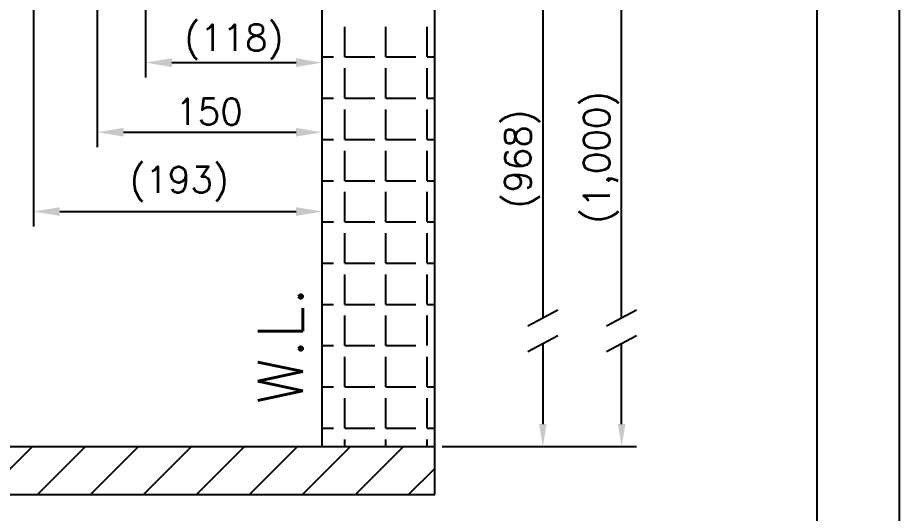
# Model space of a CAD drawing. Extents: x 1522 to 1942, y -990 to -693.
# Drawn here: x 1824.7 to 1942.2, y -888 to -821.9 of the extents above; entities that cross this region are included whole.
import ezdxf

# ---------------------------------------------------------------- set-up
doc = ezdxf.new("R2010")
doc.units = 0
doc.header["$LTSCALE"] = 7
doc.header["$MEASUREMENT"] = 0
doc.layers.get('0').update_dxf_attribs({"color": 2, "linetype": 'CONTINUOUS'})
for name, color, linetype in [('D', 2, 'CONTINUOUS'), ('HT', 3, 'CONTINUOUS'), ('TXT', 4, 'CONTINUOUS')]:
    doc.layers.add(name, color=color, linetype=linetype)
doc.styles.add('GHS', font='romans', dxfattribs={"bigfont": 'ghs'})

# ---------------------------------------------------------------- blocks, each defined once
blk = doc.blocks.new('BORDER')
blk.add_line((1, 0), (1, 1))

msp = doc.modelspace()

# ---------------------------------------------------------------- hatches: boundary and pattern name
at = {"layer": 'HT', "ltscale": 0.5}
h = msp.add_hatch(dxfattribs=at)
h.set_pattern_fill('ANSI31', color=256, scale=40, style=0)
h.set_pattern_definition([(45, (1840.145, -137.2897), (-3.535534, 3.535534), [])])
h.paths.add_polyline_path([(1880.31, -885.51), (1880.31, -879.11), (1748.63, -879.11), (1748.63, -885.51)])

# ---------------------------------------------------------------- linework, layer by layer
for p, q in [((1905.22, -861.93), (1905.22, -793.92)), ((1905.22, -876.11), (1905.22, -865.33)), ((1905.22, -872.93), (1905.22, -865.33)), ((1881.81, -879.11), (1907.22, -879.11))]:
    msp.add_line(p, q)
msp.add_solid([(1904.72, -876.11), (1905.72, -876.11), (1905.22, -879.11)])
at = {"layer": 'D'}
for p, q in [((1826.81, -794.07), (1826.81, -849.76)), ((1835.31, -799.91), (1835.31, -839.18)), ((1894.71, -800.23), (1894.71, -861.93)), ((1841.75, -807.59), (1841.75, -829.9)), ((1845.25, -827.9), (1861.81, -827.9)), ((1838.81, -837.18), (1861.81, -837.18)), ((1830.31, -847.76), (1861.81, -847.76)), ((1892.71, -863), (1896.71, -860.87)), ((1903.22, -863), (1907.22, -860.87)), ((1892.71, -866.4), (1896.71, -864.27)), ((1903.22, -866.4), (1907.22, -864.27)), ((1894.71, -865.33), (1894.71, -872.93)), ((1894.71, -865.33), (1894.71, -876.11)), ((1881.31, -879.11), (1896.71, -879.11))]:
    msp.add_line(p, q, dxfattribs=at)
for points in [[(1845.25, -827.31), (1845.25, -828.48), (1841.75, -827.9)], [(1861.81, -827.31), (1861.81, -828.48), (1865.31, -827.9)], [(1838.81, -836.6), (1838.81, -837.76), (1835.31, -837.18)], [(1861.81, -836.6), (1861.81, -837.76), (1865.31, -837.18)], [(1830.31, -847.17), (1830.31, -848.34), (1826.81, -847.76)], [(1861.81, -847.17), (1861.81, -848.34), (1865.31, -847.76)], [(1894.21, -876.11), (1895.21, -876.11), (1894.71, -879.11)]]:
    msp.add_solid(points, dxfattribs=at)
at = {"layer": 'HT', "ltscale": 0.5}
for p, q in [((1865.31, -879.11), (1865.31, -716.11)), ((1880.31, -885.51), (1880.31, -716.11)), ((1868.29, -827.14), (1868.29, -823.14)), ((1873.79, -827.14), (1873.79, -823.14)), ((1879.29, -827.14), (1879.29, -823.14)), ((1865.31, -827.14), (1866.79, -827.14)), ((1868.29, -827.14), (1872.29, -827.14)), ((1873.79, -827.14), (1877.79, -827.14)), ((1879.29, -827.14), (1880.31, -827.14)), ((1868.29, -832.64), (1868.29, -828.64)), ((1873.79, -832.64), (1873.79, -828.64)), ((1879.29, -832.64), (1879.29, -828.64)), ((1865.31, -832.64), (1866.79, -832.64)), ((1868.29, -832.64), (1872.29, -832.64)), ((1873.79, -832.64), (1877.79, -832.64)), ((1879.29, -832.64), (1880.31, -832.64)), ((1868.29, -838.14), (1868.29, -834.14)), ((1873.79, -838.14), (1873.79, -834.14)), ((1879.29, -838.14), (1879.29, -834.14)), ((1865.31, -838.14), (1866.79, -838.14)), ((1868.29, -838.14), (1872.29, -838.14)), ((1873.79, -838.14), (1877.79, -838.14)), ((1879.29, -838.14), (1880.31, -838.14)), ((1868.29, -843.64), (1868.29, -839.64)), ((1873.79, -843.64), (1873.79, -839.64)), ((1879.29, -843.64), (1879.29, -839.64)), ((1865.31, -843.64), (1866.79, -843.64)), ((1868.29, -843.64), (1872.29, -843.64)), ((1873.79, -843.64), (1877.79, -843.64)), ((1879.29, -843.64), (1880.31, -843.64)), ((1868.29, -849.14), (1868.29, -845.14)), ((1873.79, -849.14), (1873.79, -845.14)), ((1879.29, -849.14), (1879.29, -845.14)), ((1865.31, -849.14), (1866.79, -849.14)), ((1868.29, -849.14), (1872.29, -849.14)), ((1873.79, -849.14), (1877.79, -849.14)), ((1879.29, -849.14), (1880.31, -849.14)), ((1868.29, -854.64), (1868.29, -850.64)), ((1873.79, -854.64), (1873.79, -850.64)), ((1879.29, -854.64), (1879.29, -850.64)), ((1865.31, -854.64), (1866.79, -854.64)), ((1868.29, -854.64), (1872.29, -854.64)), ((1873.79, -854.64), (1877.79, -854.64)), ((1879.29, -854.64), (1880.31, -854.64)), ((1879.29, -854.64), (1880.31, -854.64)), ((1868.29, -860.14), (1868.29, -856.14)), ((1873.79, -860.14), (1873.79, -856.14)), ((1879.29, -860.14), (1879.29, -856.14)), ((1865.31, -860.14), (1866.79, -860.14)), ((1868.29, -860.14), (1872.29, -860.14)), ((1873.79, -860.14), (1877.79, -860.14)), ((1879.29, -860.14), (1880.31, -860.14)), ((1868.29, -865.64), (1868.29, -861.64)), ((1873.79, -865.64), (1873.79, -861.64)), ((1879.29, -865.64), (1879.29, -861.64)), ((1865.31, -865.64), (1866.79, -865.64)), ((1868.29, -865.64), (1872.29, -865.64)), ((1873.79, -865.64), (1877.79, -865.64)), ((1868.29, -871.14), (1868.29, -867.14)), ((1873.79, -871.14), (1873.79, -867.14)), ((1879.29, -871.14), (1879.29, -867.14)), ((1865.31, -871.14), (1866.79, -871.14)), ((1868.29, -871.14), (1872.29, -871.14)), ((1873.79, -871.14), (1877.79, -871.14)), ((1879.29, -871.14), (1880.31, -871.14)), ((1868.29, -876.64), (1868.29, -872.64)), ((1873.79, -876.64), (1873.79, -872.64)), ((1879.29, -876.64), (1879.29, -872.64)), ((1865.31, -876.64), (1866.79, -876.64)), ((1868.29, -876.64), (1872.29, -876.64)), ((1873.79, -876.64), (1877.79, -876.64)), ((1879.29, -876.64), (1880.31, -876.64)), ((1868.29, -879.11), (1868.29, -878.14)), ((1873.79, -879.11), (1873.79, -878.14)), ((1879.29, -879.11), (1879.29, -878.14)), ((1748.63, -879.11), (1880.31, -879.11)), ((1748.63, -885.51), (1880.31, -885.51))]:
    msp.add_line(p, q, dxfattribs=at)
at = {"layer": 'TXT'}
msp.add_line((1931.25, -705.5), (1931.25, -979.5), dxfattribs=at)

# ---------------------------------------------------------------- block references
at = {"xscale": 420, "yscale": 297, "zscale": 420}
msp.add_blockref('BORDER', (1522.25, -989.5), dxfattribs=at)

# ---------------------------------------------------------------- texts
at = {"insert": (1902.47, -840.51), "char_height": 3.5, "attachment_point": 5, "rotation": 90, "style": 'GHS'}
msp.add_mtext('(1,000)', dxfattribs=at)
at = {"layer": 'D', "ltscale": 0.5, "style": 'GHS'}
msp.add_text('W.L.', height=6, rotation=90, dxfattribs=at).set_placement((1862.71, -873.48))
at = {"layer": 'D', "char_height": 3.5, "attachment_point": 5, "style": 'GHS'}
for s, insert in [('\\A1;(118)', (1853.51, -825.15)), ('\\A1;150', (1850.2, -834.43)), ('\\A1;(193)', (1846.22, -844.09))]:
    msp.add_mtext(s, dxfattribs=dict(at, insert=insert))
at = {"layer": 'D', "insert": (1891.96, -840.74), "char_height": 3.5, "attachment_point": 5, "rotation": 90, "style": 'GHS'}
msp.add_mtext('\\A1;(968)', dxfattribs=at)

doc.saveas('drawing.dxf')
